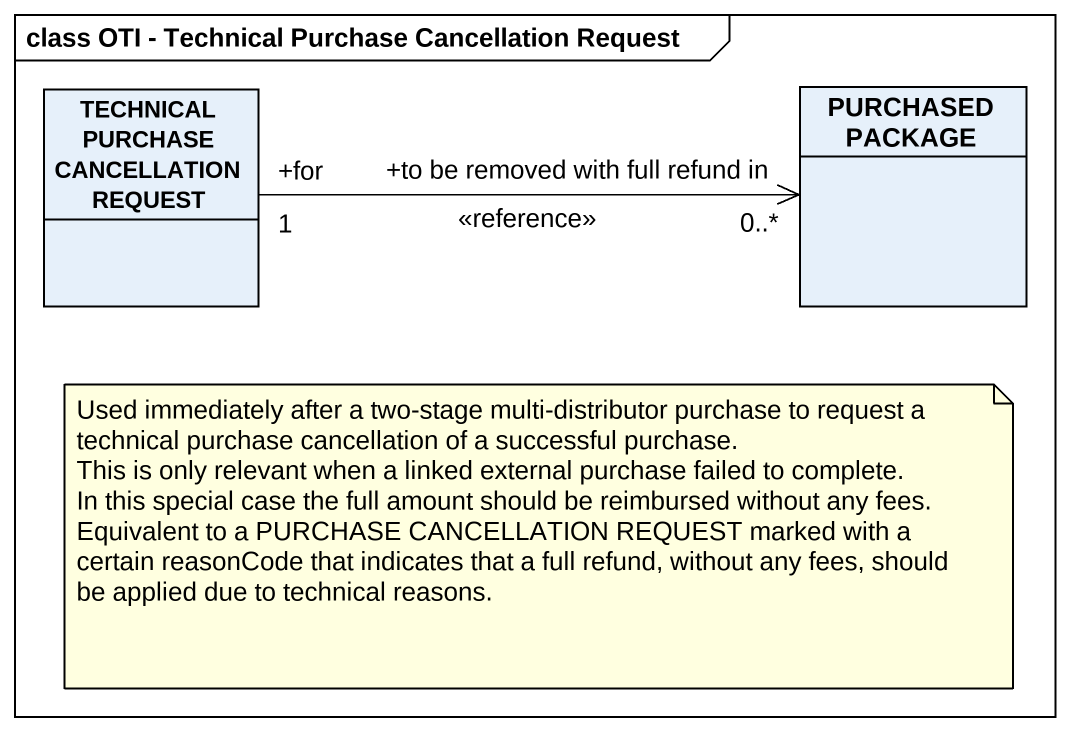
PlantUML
@startuml
mainframe class OTI - Technical Purchase Cancellation Request
hide circle
hide empty members
class "TECHNICAL PURCHASE CANCELLATION REQUEST" as TECHNICAL_PURCHASE
class "PURCHASED PACKAGE" as PURCHASED_PACKAGE
PURCHASED_PACKAGE "+to be removed with full refund in\n0..*" <-left- "+for\n1" TECHNICAL_PURCHASE : <<reference>>
note as N1
  Used immediately after a two-stage multi-distributor purchase to request a technical purchase cancellation of a successful purchase.
  This is only relevant when a linked external purchase failed to complete.
  In this special case the full amount should be reimbursed without any fees.
  Equivalent to a PURCHASE CANCELLATION REQUEST marked with a certain reasonCode that indicates that a full refund, without any fees, should be applied due to technical reasons.
end note
@enduml
